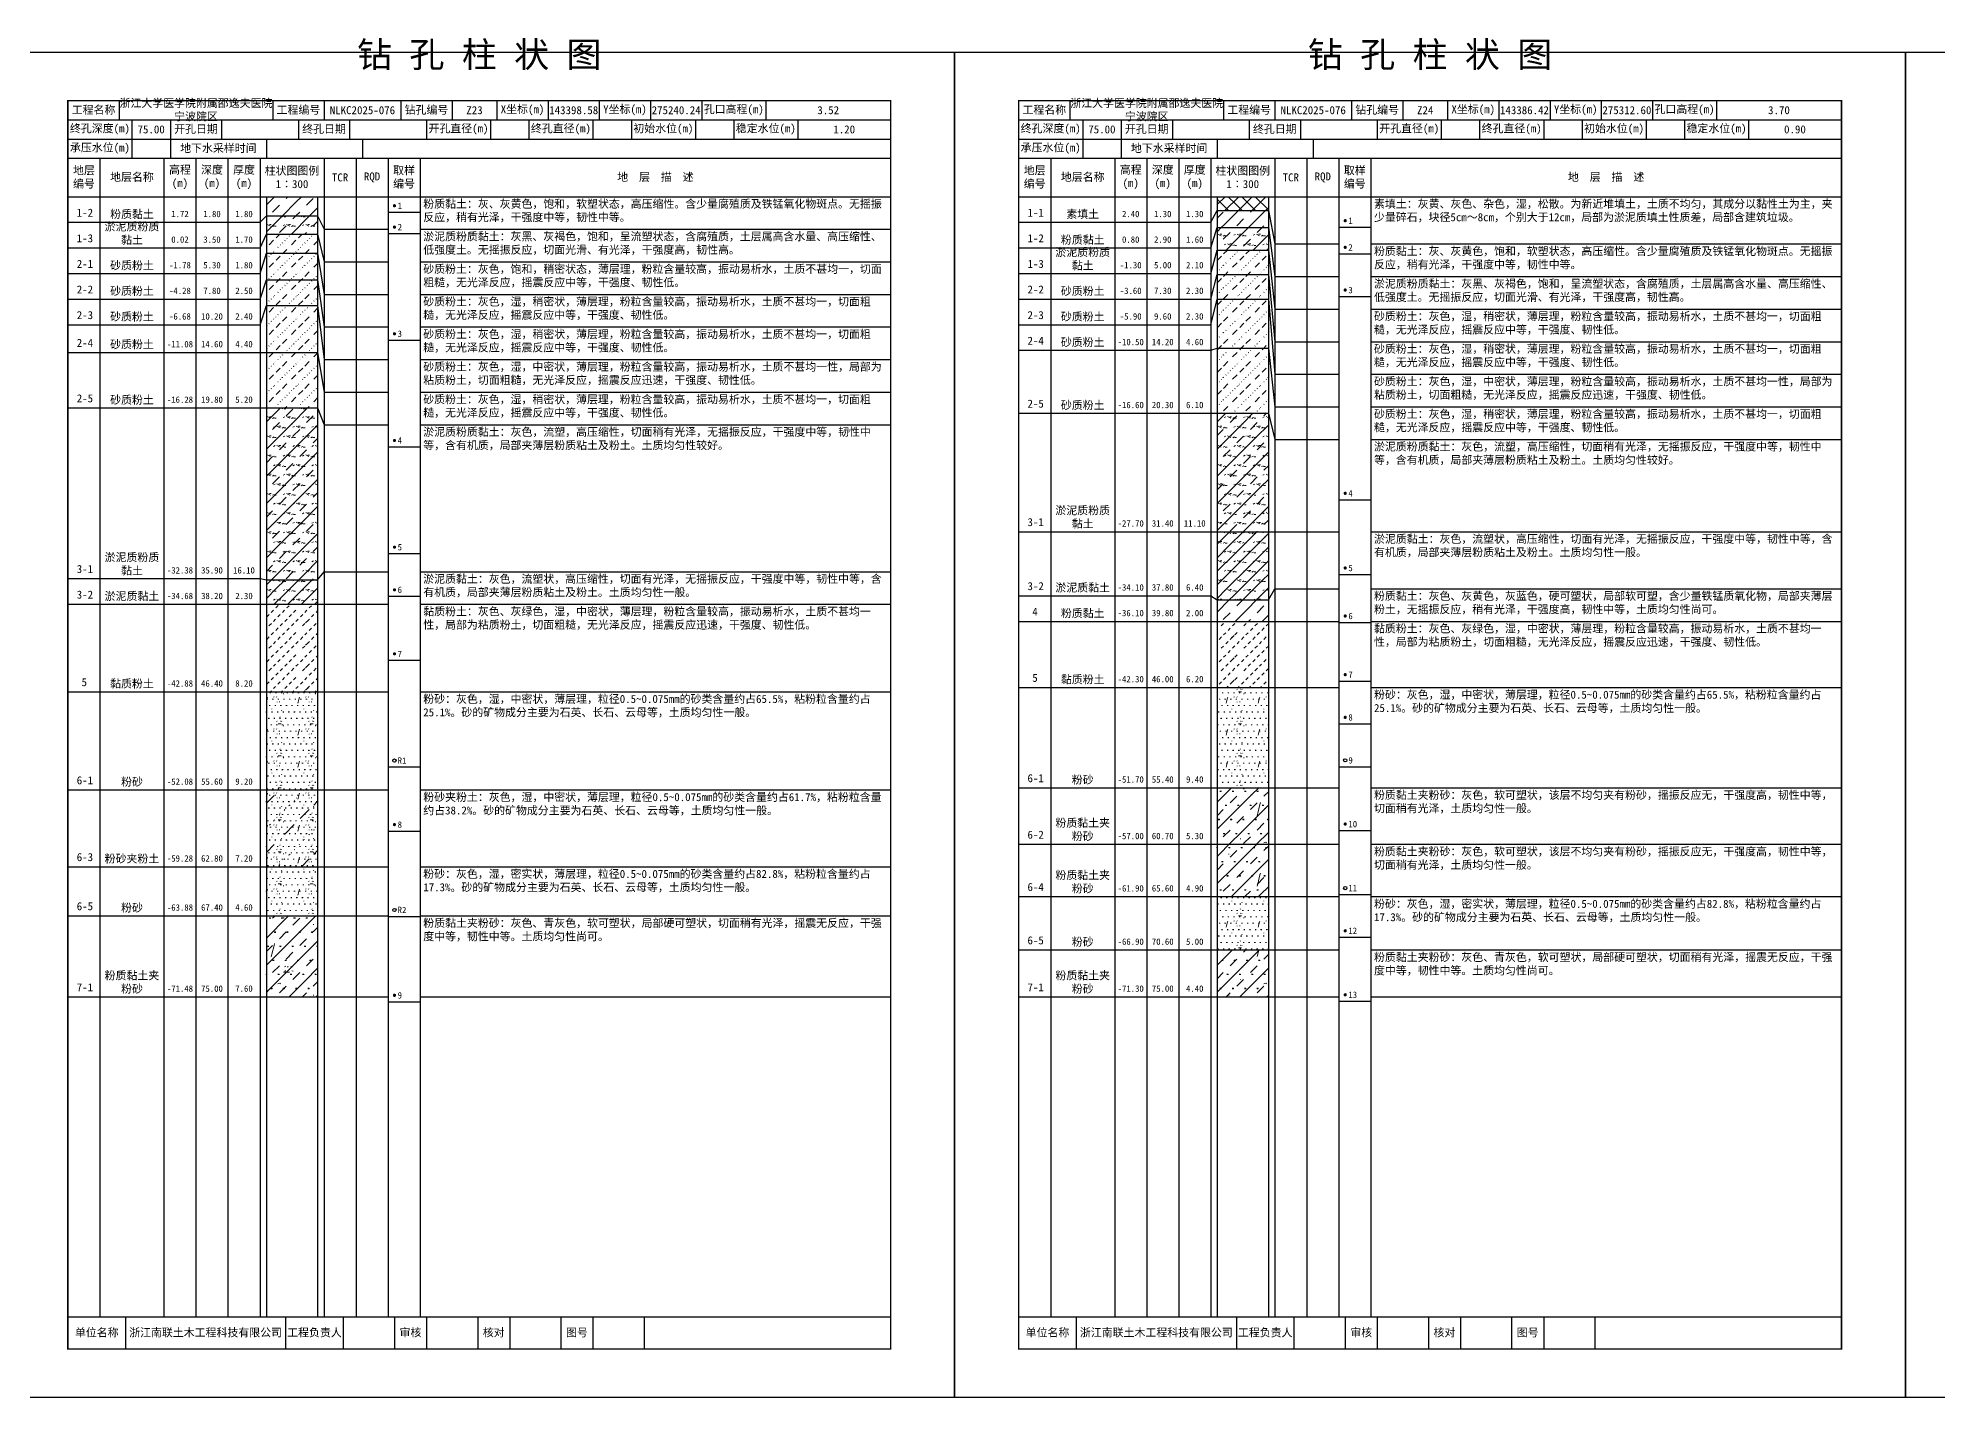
# Model space of a CAD drawing. Extents: x 297 to 65340, y 0 to 425.
# Drawn here: x 39215 to 39808, y 0 to 425 of the extents above; entities that cross this region are included whole.
import ezdxf
from ezdxf.enums import TextEntityAlignment as Align

# ---------------------------------------------------------------- set-up
doc = ezdxf.new("R2010")
doc.units = 0
doc.layers.get('0').update_dxf_attribs({"linetype": 'CONTINUOUS'})
doc.layers.add('FRAME', color=7, linetype='CONTINUOUS')
doc.layers.add('STRATUM', color=7, linetype='CONTINUOUS')
doc.layers.add('HATCH', color=7, linetype='CONTINUOUS', lineweight=13)
doc.styles.add('ST', font='')
doc.styles.get('ST').set_extended_font_data('SimSun')
pattern_1 = [(45, (0, 0), (-4.2426407, 4.2426407), [10, 0]), (45, (1.061, -3.182), (-2.1213203, 6.363961), [3, -3])]
pattern_2 = [(45, (0, 0), (-4.2426407, 4.2426407), [10, 0]), (45, (1.061, -3.182), (-2.1213203, 6.363961), [3, -3]), (26.565, (1.0741, -0.2536), (5.99982296, 5.99981224), [0.567, -12.849]), (0, (0.507, -0.2536), (0, 6), [0.567, -5.433]), (26.565, (-1.5813, 0), (5.99982296, 5.99981224), [0.567, -12.849]), (0, (-1.074, 0.2536), (0, 6), [0.567, -5.433]), (153.435, (0.5071, -0.2536), (-5.9998176, -5.36e-06), [1.134, -12.2826]), (26.565, (4.0741, 2.7464), (5.99982296, 5.99981224), [0.567, -12.849]), (0, (3.507, 2.7464), (0, 6), [0.567, -5.433]), (26.565, (1.4187, 3), (5.99982296, 5.99981224), [0.567, -12.849]), (0, (1.926, 3.2536), (0, 6), [0.567, -5.433]), (153.435, (3.5071, 2.7464), (-5.9998176, -5.36e-06), [1.134, -12.2826])]
pattern_3 = [(45.000006, (0, 0), (-7.3e-07, 6.99998237), [1.971956, -7.927535]), (45.000006, (2.813, 2.829), (-7.3e-07, 6.99998237), [1.99367, -7.905828]), (45.000006, (5.0675, 5.082), (-7.3e-07, 6.99998237), [1.813609, -8.085882]), (26.565052, (0, 3.5), (7.00000042, 7.00000017), [0.0965, -15.555976]), (36.869899, (0.7, 4.2), (6.999999835, 7.000000165), [0.197747, -34.802253]), (315.00001, (3.5, 6.976), (6.99998237, 1.2e-06), [0.033054, -9.866441]), (26.565052, (3.5, 0), (7.00000042, 7.00000017), [0.144749, -15.507727]), (26.565052, (4.2, 0.7), (7.00000042, 7.00000017), [0.10528, -15.547196]), (90.000004, (4.55, 1.05), (-7, -5e-07), [0.028767, -6.971233]), (26.565052, (4.9, 1.4), (7.00000042, 7.00000017), [0.091014, -31.213938]), (36.869899, (5.6, 2.1), (6.999999835, 7.000000165), [0.110692, -34.889308]), (45.000002, (6.3, 2.8), (-2.4e-07, 6.99998237), [0.109112, -9.790383]), (315.00001, (6.914, 3.548), (6.99998237, 1.2e-06), [0.033054, -9.866441]), (36.869898, (1.4, 4.9), (6.999999957, 7.000000043), [0.10224, -34.89776]), (53.130103, (2.1, 5.6), (13.999999763, 21.00000016), [0.134384, -34.865616]), (53.130103, (2.8, 6.3), (13.999999763, 21.00000016), [0.126246, -34.873754])]
pattern_4 = [(45, (0, 0), (-2.12132034, 2.12132034), [10, 0]), (26.565, (1.0741, -0.2536), (5.99982296, 5.99981224), [0.567, -12.849]), (0, (0.507, -0.2536), (0, 6), [0.567, -5.433]), (26.565, (-1.5813, 0), (5.99982296, 5.99981224), [0.567, -12.849]), (0, (-1.074, 0.2536), (0, 6), [0.567, -5.433]), (153.435, (0.5071, -0.2536), (-5.9998176, -5.36e-06), [1.134, -12.2826]), (26.565, (4.0741, 2.7464), (5.99982296, 5.99981224), [0.567, -12.849]), (0, (3.507, 2.7464), (0, 6), [0.567, -5.433]), (26.565, (1.4187, 3), (5.99982296, 5.99981224), [0.567, -12.849]), (0, (1.926, 3.2536), (0, 6), [0.567, -5.433]), (153.435, (3.5071, 2.7464), (-5.9998176, -5.36e-06), [1.134, -12.2826])]
pattern_5 = [(45.000005, (0, 0), (-6e-07, 6.99998237), [0.947297, -8.952198]), (45.000005, (1.4, 1.4), (-6e-07, 6.99998237), [0.986898, -8.912597]), (45.000005, (2.8, 2.8), (-6e-07, 6.99998237), [1.060182, -8.839313]), (45.000005, (4.2, 4.2), (-6e-07, 6.99998237), [0.949178, -8.950318]), (45.000005, (5.6, 5.6), (-6e-07, 6.99998237), [1.036501, -8.862994]), (45.000005, (3.5, 0), (-6e-07, 6.99998237), [1.013348, -8.886147]), (45.000005, (4.9, 1.4), (-6e-07, 6.99998237), [1.078956, -12.120371]), (45.000005, (6.3, 2.8), (-6e-07, 6.99998237), [0.998824, -8.900671]), (45.000003, (0.7, 4.2), (-3.7e-07, 6.99998237), [1.05533, -8.844165]), (45.000003, (2.1, 5.6), (-3.7e-07, 6.99998237), [1.036501, -8.862994])]
pattern_6 = [(82.875, (-0.8346, -1.206), (0.00036925, 10.00017644), [0.08929, -80.53371]), (143.13, (-0.7336, -1.2818), (-29.99996427, 20.00005359), [0.12627, -49.87373]), (172.875, (-0.5564, -1.304), (-70.000245666, 9.99966033), [0.17857, -80.44443]), (206.565, (-0.378, -1.2147), (-9.99970493, -9.99968706), [0.19954, -22.16046]), (243.435, (-0.2887, -1.0363), (8.93e-06, -9.999696), [0.19954, -22.16146]), (255.964, (-0.1994, -0.679), (-0.00020004, -9.99950129), [0.36813, -40.86287]), (255.964, (0.1106, 0.561), (-0.00020004, -9.99950129), [1.27838, -39.95262]), (255.964, (0.179, 0.835), (-0.00020004, -9.99950129), [0.28235, -40.94865]), (216.87, (0.3694, 1.0892), (-9.99998214, -10.00001786), [0.12627, -49.87373]), (243.435, (0.2683, 1.0135), (8.93e-06, -9.999696), [0.19954, -22.16146]), (206.565, (0.548, 1.1785), (-9.99970493, -9.99968706), [0.19954, -22.16046]), (172.875, (0.725, 1.1563), (-70.000245666, 9.99966033), [0.17857, -80.44443]), (143.13, (0.826, 1.0806), (-29.99996427, 20.00005359), [0.12627, -49.87373]), (82.875, (0.815, 0.992), (0.00036925, 10.00017644), [0.08929, -80.53371]), (0, (-0.33, 0.34), (0, 10), [0.89286, -9.10714]), (0, (0.025, 0), (1, 2), [0, -1.75]), (0, (0, 0.025), (1, 2), [0, -1.75]), (0, (0, 0), (1, 2), [0, -1.75]), (0, (-0.025, 0), (1, 2), [0, -1.75]), (0, (0, -0.025), (1, 2), [0, -1.75])]
pattern_7 = [(82.875, (-1.8361, -2.6533), (0.00081235, 22.00038817), [0.196438, -177.174162]), (143.13, (-1.614, -2.82), (-65.9999214, 44.0001179), [0.277794, -109.722206]), (172.875, (-1.224, -2.8687), (-154.00054047, 21.99925272), [0.392854, -176.977746]), (206.565, (-0.831, -2.672), (-21.9993508, -21.9993115), [0.438988, -48.753012]), (243.435, (-0.635, -2.28), (1.96e-05, -21.9993312), [0.438988, -48.755212]), (255.964, (-0.4387, -1.494), (-0.0004401, -21.9989028), [0.809886, -89.898314]), (255.964, (0.2434, 1.2344), (-0.0004401, -21.9989028), [2.812436, -87.895764]), (255.964, (0.394, 1.837), (-0.0004401, -21.9989028), [0.62117, -90.08703]), (216.87, (0.8126, 2.3963), (-21.9999607, -22.0000393), [0.277794, -109.722206]), (243.435, (0.59, 2.23), (1.96e-05, -21.9993312), [0.438988, -48.755212]), (206.565, (1.205, 2.593), (-21.9993508, -21.9993115), [0.438988, -48.753012]), (172.875, (1.595, 2.544), (-154.00054047, 21.99925272), [0.392854, -176.977746]), (143.13, (1.8173, 2.3772), (-65.9999214, 44.0001179), [0.277794, -109.722206]), (82.875, (1.793, 2.1823), (0.00081235, 22.00038817), [0.196438, -177.174162]), (0, (-0.725, 0.748), (0, 22), [1.964292, -20.035708]), (0, (0.055, 0), (2.2, 4.4), [0, -3.85]), (0, (0, 0.055), (2.2, 4.4), [0, -3.85]), (0, (0, 0), (2.2, 4.4), [0, -3.85]), (0, (-0.055, 0), (2.2, 4.4), [0, -3.85]), (0, (0, -0.055), (2.2, 4.4), [0, -3.85])]

# ---------------------------------------------------------------- blocks, each defined once
blk = doc.blocks.new('SolidCircle')
at = {"const_width": 0.5}
blk.add_lwpolyline([(-0.25, 0, 1), (0.25, 0, 1)], format="xyb", close=True, dxfattribs=at)

msp = doc.modelspace()

# ---------------------------------------------------------------- hatches: boundary and pattern name
at = {"layer": 'HATCH'}
h = msp.add_hatch(dxfattribs=at)
h.set_pattern_fill('FZNT', color=256, style=0)
h.set_pattern_definition(pattern_1)
h.paths.add_polyline_path([(39302, 375), (39286, 375), (39286, 369), (39302, 369)])
h = msp.add_hatch(dxfattribs=at)
h.set_pattern_fill('STT', color=256, style=0)
h.set_pattern_definition([(45, (0, 0), (-2.12132034, 2.12132034), [10, 0]), (135, (0, 0), (-2.12132034, -2.12132034), [10, 0])])
h.paths.add_polyline_path([(39599, 375), (39583, 375), (39583, 370.67), (39599, 370.67)])
h = msp.add_hatch(dxfattribs=at)
h.set_pattern_fill('YNFNT', color=256, style=0)
h.set_pattern_definition(pattern_2)
h.paths.add_polyline_path([(39302, 369), (39286, 369), (39286, 363.33), (39302, 363.33)])
h = msp.add_hatch(dxfattribs=at)
h.set_pattern_fill('FZNT', color=256, style=0)
h.set_pattern_definition(pattern_1)
h.paths.add_polyline_path([(39599, 370.67), (39583, 370.67), (39583, 365.33), (39599, 365.33)])
h = msp.add_hatch(dxfattribs=at)
h.set_pattern_fill('SZFT', color=256, style=0)
h.set_pattern_definition(pattern_3)
h.paths.add_polyline_path([(39302, 363.33), (39286, 363.33), (39286, 357.33), (39302, 357.33)])
h = msp.add_hatch(dxfattribs=at)
h.set_pattern_fill('YNFNT', color=256, style=0)
h.set_pattern_definition(pattern_2)
h.paths.add_polyline_path([(39599, 365.33), (39583, 365.33), (39583, 358.33), (39599, 358.33)])
h = msp.add_hatch(dxfattribs=at)
h.set_pattern_fill('SZFT', color=256, style=0)
h.set_pattern_definition(pattern_3)
h.paths.add_polyline_path([(39302, 357.33), (39286, 357.33), (39286, 349), (39302, 349)])
h = msp.add_hatch(dxfattribs=at)
h.set_pattern_fill('SZFT', color=256, style=0)
h.set_pattern_definition(pattern_3)
h.paths.add_polyline_path([(39599, 358.33), (39583, 358.33), (39583, 350.67), (39599, 350.67)])
h = msp.add_hatch(dxfattribs=at)
h.set_pattern_fill('SZFT', color=256, style=0)
h.set_pattern_definition(pattern_3)
h.paths.add_polyline_path([(39599, 350.67), (39583, 350.67), (39583, 343), (39599, 343)])
h = msp.add_hatch(dxfattribs=at)
h.set_pattern_fill('SZFT', color=256, style=0)
h.set_pattern_definition(pattern_3)
h.paths.add_polyline_path([(39302, 349), (39286, 349), (39286, 341), (39302, 341)])
h = msp.add_hatch(dxfattribs=at)
h.set_pattern_fill('SZFT', color=256, style=0)
h.set_pattern_definition(pattern_3)
h.paths.add_polyline_path([(39302, 341), (39286, 341), (39286, 326.33), (39302, 326.33)])
h = msp.add_hatch(dxfattribs=at)
h.set_pattern_fill('SZFT', color=256, style=0)
h.set_pattern_definition(pattern_3)
h.paths.add_polyline_path([(39599, 343), (39583, 343), (39583, 327.67), (39599, 327.67)])
h = msp.add_hatch(dxfattribs=at)
h.set_pattern_fill('SZFT', color=256, style=0)
h.set_pattern_definition(pattern_3)
h.paths.add_polyline_path([(39302, 326.33), (39286, 326.33), (39286, 309), (39302, 309)])
h = msp.add_hatch(dxfattribs=at)
h.set_pattern_fill('SZFT', color=256, style=0)
h.set_pattern_definition(pattern_3)
h.paths.add_polyline_path([(39599, 327.67), (39583, 327.67), (39583, 307.33), (39599, 307.33)])
h = msp.add_hatch(dxfattribs=at)
h.set_pattern_fill('YNFNT', color=256, style=0)
h.set_pattern_definition(pattern_2)
h.paths.add_polyline_path([(39302, 309), (39286, 309), (39286, 255.33), (39302, 255.33)])
h = msp.add_hatch(dxfattribs=at)
h.set_pattern_fill('YNFNT', color=256, style=0)
h.set_pattern_definition(pattern_2)
h.paths.add_polyline_path([(39599, 307.33), (39583, 307.33), (39583, 270.33), (39599, 270.33)])
h = msp.add_hatch(dxfattribs=at)
h.set_pattern_fill('YNNT', color=256, style=0)
h.set_pattern_definition(pattern_4)
h.paths.add_polyline_path([(39599, 270.33), (39583, 270.33), (39583, 249), (39599, 249)])
h = msp.add_hatch(dxfattribs=at)
h.set_pattern_fill('YNNT', color=256, style=0)
h.set_pattern_definition(pattern_4)
h.paths.add_polyline_path([(39302, 255.33), (39286, 255.33), (39286, 247.67), (39302, 247.67)])
h = msp.add_hatch(dxfattribs=at)
h.set_pattern_fill('NZFT', color=256, style=0)
h.set_pattern_definition(pattern_5)
h.paths.add_polyline_path([(39302, 247.67), (39286, 247.67), (39286, 220.33), (39302, 220.33)])
h = msp.add_hatch(dxfattribs=at)
h.set_pattern_fill('FZNT', color=256, style=0)
h.set_pattern_definition(pattern_1)
h.paths.add_polyline_path([(39599, 249), (39583, 249), (39583, 242.33), (39599, 242.33)])
h = msp.add_hatch(dxfattribs=at)
h.set_pattern_fill('NZFT', color=256, style=0)
h.set_pattern_definition(pattern_5)
h.paths.add_polyline_path([(39599, 242.33), (39583, 242.33), (39583, 221.67), (39599, 221.67)])
h = msp.add_hatch(dxfattribs=at)
h.set_pattern_fill('FS', color=256, style=0)
h.set_pattern_definition(pattern_6)
h.paths.add_polyline_path([(39302, 220.33), (39286, 220.33), (39286, 189.67), (39302, 189.67)])
h = msp.add_hatch(dxfattribs=at)
h.set_pattern_fill('FS', color=256, style=0)
h.set_pattern_definition(pattern_6)
h.paths.add_polyline_path([(39599, 221.67), (39583, 221.67), (39583, 190.33), (39599, 190.33)])
h = msp.add_hatch(dxfattribs=at)
h.set_pattern_fill('FZNT', color=256, style=0)
h.set_pattern_definition(pattern_1)
h.paths.add_polyline_path([(39599, 190.33), (39583, 190.33), (39583, 172.67), (39599, 172.67)])
h = msp.add_hatch(dxfattribs=at)
h.set_pattern_fill('FS', color=256, scale=2.2, style=0)
h.set_pattern_definition(pattern_7)
h.paths.add_polyline_path([(39599, 190.33), (39583, 190.33), (39583, 172.67), (39599, 172.67)])
h = msp.add_hatch(dxfattribs=at)
h.set_pattern_fill('FS', color=256, style=0)
h.set_pattern_definition(pattern_6)
h.paths.add_polyline_path([(39302, 189.67), (39286, 189.67), (39286, 165.67), (39302, 165.67)])
h = msp.add_hatch(dxfattribs=at)
h.set_pattern_fill('SZFT', color=256, scale=2.2, style=0)
h.set_pattern_definition([(45.000006, (0, 0), (-1.6e-06, 15.3999612), [4.338303, -17.440577]), (45.000006, (6.188, 6.223), (-1.6e-06, 15.3999612), [4.386074, -17.3928216]), (45.000006, (11.148, 11.181), (-1.6e-06, 15.3999612), [3.98994, -17.7889404]), (26.565052, (0, 7.7), (15.4000009, 15.4000004), [0.2123, -34.223147]), (36.869899, (1.54, 9.24), (15.39999964, 15.40000036), [0.4350434, -76.5649566]), (315.00001, (7.7, 15.347), (15.3999612, 2.7e-06), [0.072719, -21.70617]), (26.565052, (7.7, 0), (15.4000009, 15.4000004), [0.318448, -34.1169994]), (26.565052, (9.24, 1.54), (15.4000009, 15.4000004), [0.231616, -34.203831]), (90.000004, (10.01, 2.31), (-15.4, -1e-06), [0.0632874, -15.3367126]), (26.565052, (10.78, 3.08), (15.4000009, 15.4000004), [0.200231, -68.670664]), (36.869899, (12.32, 4.62), (15.39999964, 15.40000036), [0.2435224, -76.7564776]), (45.000002, (13.86, 6.16), (-5e-07, 15.3999612), [0.2400464, -21.5388426]), (315.00001, (15.211, 7.805), (15.3999612, 2.7e-06), [0.072719, -21.70617]), (36.869898, (3.08, 10.78), (15.3999999, 15.4000001), [0.224928, -76.775072]), (53.130103, (4.62, 12.32), (30.79999948, 46.20000035), [0.295645, -76.704355]), (53.130103, (6.16, 13.86), (30.79999948, 46.20000035), [0.277741, -76.722259])])
h.paths.add_polyline_path([(39302, 189.67), (39286, 189.67), (39286, 165.67), (39302, 165.67)])
h = msp.add_hatch(dxfattribs=at)
h.set_pattern_fill('FZNT', color=256, style=0)
h.set_pattern_definition(pattern_1)
h.paths.add_polyline_path([(39599, 172.67), (39583, 172.67), (39583, 156.33), (39599, 156.33)])
h = msp.add_hatch(dxfattribs=at)
h.set_pattern_fill('FS', color=256, scale=2.2, style=0)
h.set_pattern_definition(pattern_7)
h.paths.add_polyline_path([(39599, 172.67), (39583, 172.67), (39583, 156.33), (39599, 156.33)])
h = msp.add_hatch(dxfattribs=at)
h.set_pattern_fill('FS', color=256, style=0)
h.set_pattern_definition(pattern_6)
h.paths.add_polyline_path([(39302, 165.67), (39286, 165.67), (39286, 150.33), (39302, 150.33)])
h = msp.add_hatch(dxfattribs=at)
h.set_pattern_fill('FS', color=256, style=0)
h.set_pattern_definition(pattern_6)
h.paths.add_polyline_path([(39599, 156.33), (39583, 156.33), (39583, 139.67), (39599, 139.67)])
h = msp.add_hatch(dxfattribs=at)
h.set_pattern_fill('FZNT', color=256, style=0)
h.set_pattern_definition(pattern_1)
h.paths.add_polyline_path([(39302, 150.33), (39286, 150.33), (39286, 125), (39302, 125)])
h = msp.add_hatch(dxfattribs=at)
h.set_pattern_fill('FS', color=256, scale=2.2, style=0)
h.set_pattern_definition(pattern_7)
h.paths.add_polyline_path([(39302, 150.33), (39286, 150.33), (39286, 125), (39302, 125)])
h = msp.add_hatch(dxfattribs=at)
h.set_pattern_fill('FZNT', color=256, style=0)
h.set_pattern_definition(pattern_1)
h.paths.add_polyline_path([(39599, 139.67), (39583, 139.67), (39583, 125), (39599, 125)])
h = msp.add_hatch(dxfattribs=at)
h.set_pattern_fill('FS', color=256, scale=2.2, style=0)
h.set_pattern_definition(pattern_7)
h.paths.add_polyline_path([(39599, 139.67), (39583, 139.67), (39583, 125), (39599, 125)])

# ---------------------------------------------------------------- linework, layer by layer
at = {"layer": 'FRAME', "color": 245, "linetype": 'Continuous'}
for points in [[(39204, 0), (39501, 0), (39501, 420), (39204, 420)], [(39501, 0), (39798, 0), (39798, 420), (39501, 420)], [(39798, 0), (40095, 0), (40095, 420), (39798, 420)]]:
    msp.add_lwpolyline(points, close=True, dxfattribs=at)
at = {"layer": 'FRAME', "linetype": 'Continuous', "const_width": 0.5}
for points in [[(39224, 15), (39481, 15), (39481, 405), (39224, 405)], [(39521, 15), (39778, 15), (39778, 405), (39521, 405)]]:
    msp.add_lwpolyline(points, close=True, dxfattribs=at)
at = {"layer": 'FRAME', "color": 0, "linetype": 'Continuous'}
for points in [[(39240, 405), (39240, 399)], [(39288, 405), (39288, 399)], [(39304, 405), (39304, 399)], [(39328, 405), (39328, 399)], [(39344, 405), (39344, 399)], [(39358, 405), (39358, 399)], [(39374, 405), (39374, 399)], [(39390, 405), (39390, 399)], [(39406, 405), (39406, 399)], [(39422, 405), (39422, 399)], [(39442, 405), (39442, 399)], [(39481, 405), (39481, 399)], [(39537, 405), (39537, 399)], [(39585, 405), (39585, 399)], [(39601, 405), (39601, 399)], [(39625, 405), (39625, 399)], [(39641, 405), (39641, 399)], [(39655, 405), (39655, 399)], [(39671, 405), (39671, 399)], [(39687, 405), (39687, 399)], [(39703, 405), (39703, 399)], [(39719, 405), (39719, 399)], [(39739, 405), (39739, 399)], [(39778, 405), (39778, 399)], [(39224, 399), (39481, 399)], [(39244, 399), (39244, 393)], [(39256, 399), (39256, 393)], [(39272, 399), (39272, 393)], [(39296, 399), (39296, 393)], [(39312, 399), (39312, 393)], [(39336, 399), (39336, 393)], [(39356, 399), (39356, 393)], [(39368, 399), (39368, 393)], [(39388, 399), (39388, 393)], [(39400, 399), (39400, 393)], [(39420, 399), (39420, 393)], [(39432, 399), (39432, 393)], [(39452, 399), (39452, 393)], [(39481, 399), (39481, 393)], [(39521, 399), (39778, 399)], [(39541, 399), (39541, 393)], [(39553, 399), (39553, 393)], [(39569, 399), (39569, 393)], [(39593, 399), (39593, 393)], [(39609, 399), (39609, 393)], [(39633, 399), (39633, 393)], [(39653, 399), (39653, 393)], [(39665, 399), (39665, 393)], [(39685, 399), (39685, 393)], [(39697, 399), (39697, 393)], [(39717, 399), (39717, 393)], [(39729, 399), (39729, 393)], [(39749, 399), (39749, 393)], [(39778, 399), (39778, 393)], [(39224, 393), (39481, 393)], [(39244, 393), (39244, 387)], [(39256, 393), (39256, 387)], [(39286, 393), (39286, 387)], [(39316, 393), (39316, 387)], [(39521, 393), (39778, 393)], [(39541, 393), (39541, 387)], [(39553, 393), (39553, 387)], [(39583, 393), (39583, 387)], [(39613, 393), (39613, 387)], [(39224, 387), (39481, 387)], [(39234, 387), (39234, 25)], [(39254, 387), (39254, 25)], [(39264, 387), (39264, 25)], [(39274, 387), (39274, 25)], [(39284, 387), (39284, 25)], [(39304, 387), (39304, 25)], [(39314, 387), (39314, 25)], [(39324, 387), (39324, 25)], [(39334, 387), (39334, 25)], [(39481, 387), (39481, 25)], [(39521, 387), (39778, 387)], [(39531, 387), (39531, 25)], [(39551, 387), (39551, 25)], [(39561, 387), (39561, 25)], [(39571, 387), (39571, 25)], [(39581, 387), (39581, 25)], [(39601, 387), (39601, 25)], [(39611, 387), (39611, 25)], [(39621, 387), (39621, 25)], [(39631, 387), (39631, 25)], [(39778, 387), (39778, 25)], [(39224, 375), (39481, 375)], [(39286, 375), (39286, 25)], [(39302, 375), (39302, 25)], [(39521, 375), (39778, 375)], [(39583, 375), (39583, 25)], [(39599, 375), (39599, 25)], [(39224, 25), (39481, 25)], [(39242, 25), (39242, 15)], [(39292, 25), (39292, 15)], [(39310, 25), (39310, 15)], [(39326, 25), (39326, 15)], [(39336, 25), (39336, 15)], [(39352, 25), (39352, 15)], [(39362, 25), (39362, 15)], [(39378, 25), (39378, 15)], [(39388, 25), (39388, 15)], [(39404, 25), (39404, 15)], [(39521, 25), (39778, 25)], [(39539, 25), (39539, 15)], [(39589, 25), (39589, 15)], [(39607, 25), (39607, 15)], [(39623, 25), (39623, 15)], [(39633, 25), (39633, 15)], [(39649, 25), (39649, 15)], [(39659, 25), (39659, 15)], [(39675, 25), (39675, 15)], [(39685, 25), (39685, 15)], [(39701, 25), (39701, 15)]]:
    msp.add_lwpolyline(points, dxfattribs=at)
at = {"layer": 'STRATUM', "linetype": 'Continuous'}
for points in [[(39284, 367), (39286, 369), (39302, 369), (39304, 364.82)], [(39324, 370.17), (39334, 370.17)], [(39581, 367), (39583, 370.67), (39599, 370.67), (39601, 360.23)], [(39224, 367), (39234, 367)], [(39234, 367), (39254, 367)], [(39254, 367), (39264, 367)], [(39264, 367), (39274, 367)], [(39274, 367), (39284, 367)], [(39284, 359), (39286, 363.33), (39302, 363.33), (39304, 354.65)], [(39304, 364.82), (39314, 364.82)], [(39314, 364.82), (39324, 364.82)], [(39324, 363.5), (39334, 363.5)], [(39334, 364.82), (39481, 364.82)], [(39521, 367), (39531, 367)], [(39531, 367), (39551, 367)], [(39551, 367), (39561, 367)], [(39561, 367), (39571, 367)], [(39571, 367), (39581, 367)], [(39581, 359), (39583, 365.33), (39599, 365.33), (39601, 350.06)], [(39621, 365.5), (39631, 365.5)], [(39224, 359), (39234, 359)], [(39234, 359), (39254, 359)], [(39254, 359), (39264, 359)], [(39264, 359), (39274, 359)], [(39274, 359), (39284, 359)], [(39284, 351), (39286, 357.33), (39302, 357.33), (39304, 344.47)], [(39521, 359), (39531, 359)], [(39531, 359), (39551, 359)], [(39551, 359), (39561, 359)], [(39561, 359), (39571, 359)], [(39571, 359), (39581, 359)], [(39581, 351), (39583, 358.33), (39599, 358.33), (39601, 339.88)], [(39601, 360.23), (39611, 360.23)], [(39611, 360.23), (39621, 360.23)], [(39621, 357.17), (39631, 357.17)], [(39631, 360.23), (39778, 360.23)], [(39224, 351), (39234, 351)], [(39234, 351), (39254, 351)], [(39254, 351), (39264, 351)], [(39264, 351), (39274, 351)], [(39274, 351), (39284, 351)], [(39304, 354.65), (39314, 354.65)], [(39314, 354.65), (39324, 354.65)], [(39334, 354.65), (39481, 354.65)], [(39521, 351), (39531, 351)], [(39531, 351), (39551, 351)], [(39551, 351), (39561, 351)], [(39561, 351), (39571, 351)], [(39571, 351), (39581, 351)], [(39581, 343), (39583, 350.67), (39599, 350.67), (39601, 329.7)], [(39601, 350.06), (39611, 350.06)], [(39611, 350.06), (39621, 350.06)], [(39631, 350.06), (39778, 350.06)], [(39284, 343), (39286, 349), (39302, 349), (39304, 334.29)], [(39304, 344.47), (39314, 344.47)], [(39314, 344.47), (39324, 344.47)], [(39334, 344.47), (39481, 344.47)], [(39224, 343), (39234, 343)], [(39234, 343), (39254, 343)], [(39254, 343), (39264, 343)], [(39264, 343), (39274, 343)], [(39274, 343), (39284, 343)], [(39284, 335), (39286, 341), (39302, 341), (39304, 324.12)], [(39521, 343), (39531, 343)], [(39531, 343), (39551, 343)], [(39551, 343), (39561, 343)], [(39561, 343), (39571, 343)], [(39571, 343), (39581, 343)], [(39581, 335), (39583, 343), (39599, 343), (39601, 319.53)], [(39601, 339.88), (39611, 339.88)], [(39611, 339.88), (39621, 339.88)], [(39621, 343.83), (39631, 343.83)], [(39631, 339.88), (39778, 339.88)], [(39224, 335), (39234, 335)], [(39234, 335), (39254, 335)], [(39254, 335), (39264, 335)], [(39264, 335), (39274, 335)], [(39274, 335), (39284, 335)], [(39304, 334.29), (39314, 334.29)], [(39314, 334.29), (39324, 334.29)], [(39334, 334.29), (39481, 334.29)], [(39521, 335), (39531, 335)], [(39531, 335), (39551, 335)], [(39551, 335), (39561, 335)], [(39561, 335), (39571, 335)], [(39571, 335), (39581, 335)], [(39224, 326.33), (39234, 326.33)], [(39234, 326.33), (39254, 326.33)], [(39254, 326.33), (39264, 326.33)], [(39264, 326.33), (39274, 326.33)], [(39274, 326.33), (39284, 326.33)], [(39284, 326.33), (39286, 326.33), (39302, 326.33), (39304, 313.94)], [(39324, 330.17), (39334, 330.17)], [(39521, 327), (39531, 327)], [(39531, 327), (39551, 327)], [(39551, 327), (39561, 327)], [(39561, 327), (39571, 327)], [(39571, 327), (39581, 327)], [(39581, 327), (39583, 327.67), (39599, 327.67), (39601, 309.35)], [(39601, 329.7), (39611, 329.7)], [(39611, 329.7), (39621, 329.7)], [(39631, 329.7), (39778, 329.7)], [(39304, 324.12), (39314, 324.12)], [(39314, 324.12), (39324, 324.12)], [(39334, 324.12), (39481, 324.12)], [(39601, 319.53), (39611, 319.53)], [(39611, 319.53), (39621, 319.53)], [(39631, 319.53), (39778, 319.53)], [(39224, 309), (39234, 309)], [(39234, 309), (39254, 309)], [(39254, 309), (39264, 309)], [(39264, 309), (39274, 309)], [(39274, 309), (39284, 309)], [(39284, 309), (39286, 309), (39302, 309), (39304, 303.76)], [(39304, 313.94), (39314, 313.94)], [(39314, 313.94), (39324, 313.94)], [(39334, 313.94), (39481, 313.94)], [(39601, 309.35), (39611, 309.35)], [(39611, 309.35), (39621, 309.35)], [(39631, 309.35), (39778, 309.35)], [(39304, 303.76), (39314, 303.76)], [(39314, 303.76), (39324, 303.76)], [(39334, 303.76), (39481, 303.76)], [(39521, 307.33), (39531, 307.33)], [(39531, 307.33), (39551, 307.33)], [(39551, 307.33), (39561, 307.33)], [(39561, 307.33), (39571, 307.33)], [(39571, 307.33), (39581, 307.33)], [(39581, 307.33), (39583, 307.33), (39599, 307.33), (39601, 299.17)], [(39324, 296.83), (39334, 296.83)], [(39601, 299.17), (39611, 299.17)], [(39611, 299.17), (39621, 299.17)], [(39631, 299.17), (39778, 299.17)], [(39621, 280.33), (39631, 280.33)], [(39521, 270.33), (39531, 270.33)], [(39531, 270.33), (39551, 270.33)], [(39551, 270.33), (39561, 270.33)], [(39561, 270.33), (39571, 270.33)], [(39571, 270.33), (39581, 270.33)], [(39581, 270.33), (39583, 270.33), (39599, 270.33), (39601, 270.33)], [(39601, 270.33), (39611, 270.33)], [(39611, 270.33), (39621, 270.33)], [(39631, 270.33), (39778, 270.33)], [(39324, 263.5), (39334, 263.5)], [(39224, 255.67), (39234, 255.67)], [(39234, 255.67), (39254, 255.67)], [(39254, 255.67), (39264, 255.67)], [(39264, 255.67), (39274, 255.67)], [(39274, 255.67), (39284, 255.67)], [(39284, 255.67), (39286, 255.33), (39302, 255.33), (39304, 257.84)], [(39304, 257.84), (39314, 257.84)], [(39314, 257.84), (39324, 257.84)], [(39334, 257.84), (39481, 257.84)], [(39621, 257), (39631, 257)], [(39324, 250.17), (39334, 250.17)], [(39521, 250.33), (39531, 250.33)], [(39531, 250.33), (39551, 250.33)], [(39551, 250.33), (39561, 250.33)], [(39561, 250.33), (39571, 250.33)], [(39571, 250.33), (39581, 250.33)], [(39581, 250.33), (39583, 249), (39599, 249), (39601, 252.51)], [(39601, 252.51), (39611, 252.51)], [(39611, 252.51), (39621, 252.51)], [(39631, 252.51), (39778, 252.51)], [(39224, 247.67), (39234, 247.67)], [(39234, 247.67), (39254, 247.67)], [(39254, 247.67), (39264, 247.67)], [(39264, 247.67), (39274, 247.67)], [(39274, 247.67), (39284, 247.67)], [(39284, 247.67), (39286, 247.67), (39302, 247.67), (39304, 247.67)], [(39304, 247.67), (39314, 247.67)], [(39314, 247.67), (39324, 247.67)], [(39334, 247.67), (39481, 247.67)], [(39521, 242.33), (39531, 242.33)], [(39531, 242.33), (39551, 242.33)], [(39551, 242.33), (39561, 242.33)], [(39561, 242.33), (39571, 242.33)], [(39571, 242.33), (39581, 242.33)], [(39581, 242.33), (39583, 242.33), (39599, 242.33), (39601, 242.33)], [(39601, 242.33), (39611, 242.33)], [(39611, 242.33), (39621, 242.33)], [(39621, 242), (39631, 242)], [(39631, 242.33), (39778, 242.33)], [(39324, 230.17), (39334, 230.17)], [(39224, 220.33), (39234, 220.33)], [(39234, 220.33), (39254, 220.33)], [(39254, 220.33), (39264, 220.33)], [(39264, 220.33), (39274, 220.33)], [(39274, 220.33), (39284, 220.33)], [(39284, 220.33), (39286, 220.33), (39302, 220.33), (39304, 220.33)], [(39304, 220.33), (39314, 220.33)], [(39314, 220.33), (39324, 220.33)], [(39334, 220.33), (39481, 220.33)], [(39521, 221.67), (39531, 221.67)], [(39531, 221.67), (39551, 221.67)], [(39551, 221.67), (39561, 221.67)], [(39561, 221.67), (39571, 221.67)], [(39571, 221.67), (39581, 221.67)], [(39581, 221.67), (39583, 221.67), (39599, 221.67), (39601, 221.67)], [(39601, 221.67), (39611, 221.67)], [(39611, 221.67), (39621, 221.67)], [(39621, 223.67), (39631, 223.67)], [(39631, 221.67), (39778, 221.67)], [(39621, 210.33), (39631, 210.33)], [(39324, 196.83), (39334, 196.83)], [(39621, 196.92), (39631, 196.92)], [(39521, 190.33), (39531, 190.33)], [(39531, 190.33), (39551, 190.33)], [(39551, 190.33), (39561, 190.33)], [(39561, 190.33), (39571, 190.33)], [(39571, 190.33), (39581, 190.33)], [(39581, 190.33), (39583, 190.33), (39599, 190.33), (39601, 190.33)], [(39601, 190.33), (39611, 190.33)], [(39611, 190.33), (39621, 190.33)], [(39631, 190.33), (39778, 190.33)], [(39224, 189.67), (39234, 189.67)], [(39234, 189.67), (39254, 189.67)], [(39254, 189.67), (39264, 189.67)], [(39264, 189.67), (39274, 189.67)], [(39274, 189.67), (39284, 189.67)], [(39284, 189.67), (39286, 189.67), (39302, 189.67), (39304, 189.67)], [(39304, 189.67), (39314, 189.67)], [(39314, 189.67), (39324, 189.67)], [(39334, 189.67), (39481, 189.67)], [(39324, 176.83), (39334, 176.83)], [(39521, 172.67), (39531, 172.67)], [(39531, 172.67), (39551, 172.67)], [(39551, 172.67), (39561, 172.67)], [(39561, 172.67), (39571, 172.67)], [(39571, 172.67), (39581, 172.67)], [(39581, 172.67), (39583, 172.67), (39599, 172.67), (39601, 172.67)], [(39601, 172.67), (39611, 172.67)], [(39611, 172.67), (39621, 172.67)], [(39621, 177), (39631, 177)], [(39631, 172.67), (39778, 172.67)], [(39224, 165.67), (39234, 165.67)], [(39234, 165.67), (39254, 165.67)], [(39254, 165.67), (39264, 165.67)], [(39264, 165.67), (39274, 165.67)], [(39274, 165.67), (39284, 165.67)], [(39284, 165.67), (39286, 165.67), (39302, 165.67), (39304, 165.67)], [(39304, 165.67), (39314, 165.67)], [(39314, 165.67), (39324, 165.67)], [(39334, 165.67), (39481, 165.67)], [(39521, 156.33), (39531, 156.33)], [(39531, 156.33), (39551, 156.33)], [(39551, 156.33), (39561, 156.33)], [(39561, 156.33), (39571, 156.33)], [(39571, 156.33), (39581, 156.33)], [(39581, 156.33), (39583, 156.33), (39599, 156.33), (39601, 156.33)], [(39601, 156.33), (39611, 156.33)], [(39611, 156.33), (39621, 156.33)], [(39621, 157), (39631, 157)], [(39631, 156.33), (39778, 156.33)], [(39224, 150.33), (39234, 150.33)], [(39234, 150.33), (39254, 150.33)], [(39254, 150.33), (39264, 150.33)], [(39264, 150.33), (39274, 150.33)], [(39274, 150.33), (39284, 150.33)], [(39284, 150.33), (39286, 150.33), (39302, 150.33), (39304, 150.33)], [(39304, 150.33), (39314, 150.33)], [(39314, 150.33), (39324, 150.33)], [(39324, 150.17), (39334, 150.17)], [(39334, 150.33), (39481, 150.33)], [(39621, 143.67), (39631, 143.67)], [(39521, 139.67), (39531, 139.67)], [(39531, 139.67), (39551, 139.67)], [(39551, 139.67), (39561, 139.67)], [(39561, 139.67), (39571, 139.67)], [(39571, 139.67), (39581, 139.67)], [(39581, 139.67), (39583, 139.67), (39599, 139.67), (39601, 139.67)], [(39601, 139.67), (39611, 139.67)], [(39611, 139.67), (39621, 139.67)], [(39631, 139.67), (39778, 139.67)], [(39224, 125), (39234, 125)], [(39234, 125), (39254, 125)], [(39254, 125), (39264, 125)], [(39264, 125), (39274, 125)], [(39274, 125), (39284, 125)], [(39284, 125), (39286, 125), (39302, 125), (39304, 125)], [(39304, 125), (39314, 125)], [(39314, 125), (39324, 125)], [(39334, 125), (39481, 125)], [(39521, 125), (39531, 125)], [(39531, 125), (39551, 125)], [(39551, 125), (39561, 125)], [(39561, 125), (39571, 125)], [(39571, 125), (39581, 125)], [(39581, 125), (39583, 125), (39599, 125), (39601, 125)], [(39601, 125), (39611, 125)], [(39611, 125), (39621, 125)], [(39631, 125), (39778, 125)], [(39324, 123.5), (39334, 123.5)], [(39621, 123.67), (39631, 123.67)]]:
    msp.add_lwpolyline(points, dxfattribs=at)
at = {"layer": 'STRATUM'}
for centre in [(39326, 198.83), (39623, 198.92), (39623, 159), (39326, 152.17)]:
    msp.add_circle(centre, 0.5, dxfattribs=at)

# ---------------------------------------------------------------- block references
for p in [(39326, 372.17), (39623, 367.5), (39326, 365.5), (39623, 359.17), (39623, 345.83), (39326, 332.17), (39326, 298.83), (39623, 282.33), (39326, 265.5), (39623, 259), (39326, 252.17), (39623, 244), (39326, 232.17), (39623, 225.67), (39623, 212.33), (39326, 178.83), (39623, 179), (39623, 145.67), (39326, 125.5), (39623, 125.67)]:
    msp.add_blockref('SolidCircle', p, dxfattribs=at)

# ---------------------------------------------------------------- texts
at = {"layer": 'FRAME', "style": 'ST'}
for p in [(39352.5, 413), (39649.5, 413)]:
    msp.add_text('钻 孔 柱 状 图', height=8, dxfattribs=at).set_placement(p, align=Align.BOTTOM_CENTER)
at = {"layer": 'FRAME', "char_height": 2.5, "attachment_point": 5, "style": 'ST'}
for s, insert, width in [('工程名称', (39232, 402), 16), ('浙江大学医学院附属邵逸夫医院宁波院区', (39264, 402), 48), ('工程编号', (39296, 402), 16), ('钻孔编号', (39336, 402), 16), ('X坐标(m)', (39366, 402), 16), ('Y坐标(m)', (39398, 402), 16), ('孔口高程(m)', (39432, 402), 20), ('工程名称', (39529, 402), 16), ('浙江大学医学院附属邵逸夫医院宁波院区', (39561, 402), 48), ('工程编号', (39593, 402), 16), ('钻孔编号', (39633, 402), 16), ('X坐标(m)', (39663, 402), 16), ('Y坐标(m)', (39695, 402), 16), ('孔口高程(m)', (39729, 402), 20), ('终孔深度(m)', (39234, 396), 20), ('开孔日期', (39264, 396), 16), ('终孔日期', (39304, 396), 16), ('NLKC2025-076', (39316, 402), 24), ('开孔直径(m)', (39346, 396), 20), ('Z23', (39351, 402), 14), ('终孔直径(m)', (39378, 396), 20), ('143398.58', (39382, 402), 16), ('初始水位(m)', (39410, 396), 20), ('275240.24', (39414, 402), 16), ('稳定水位(m)', (39442, 396), 20), ('3.52', (39461.5, 402), 39), ('终孔深度(m)', (39531, 396), 20), ('开孔日期', (39561, 396), 16), ('终孔日期', (39601, 396), 16), ('NLKC2025-076', (39613, 402), 24), ('开孔直径(m)', (39643, 396), 20), ('Z24', (39648, 402), 14), ('终孔直径(m)', (39675, 396), 20), ('143386.42', (39679, 402), 16), ('初始水位(m)', (39707, 396), 20), ('275312.60', (39711, 402), 16), ('稳定水位(m)', (39739, 396), 20), ('3.70', (39758.5, 402), 39), ('承压水位(m)', (39234, 390), 20), ('75.00', (39250, 396), 12), ('地下水采样时间', (39271, 390), 30), ('1.20', (39466.5, 396), 29), ('承压水位(m)', (39531, 390), 20), ('75.00', (39547, 396), 12), ('地下水采样时间', (39568, 390), 30), ('0.90', (39763.5, 396), 29), ('地层编号', (39229, 381), 10), ('地层名称', (39244, 381), 20), ('高程\\P(m)', (39259, 381), 10), ('深度\\P(m)', (39269, 381), 10), ('厚度\\P(m)', (39279, 381), 10), ('柱状图图例\\P1∶300', (39294, 381), 20), ('TCR', (39309, 381), 10), ('RQD', (39319, 381), 10), ('取样编号', (39329, 381), 10), ('地  层  描  述', (39407.5, 381), 147), ('地层编号', (39526, 381), 10), ('地层名称', (39541, 381), 20), ('高程\\P(m)', (39556, 381), 10), ('深度\\P(m)', (39566, 381), 10), ('厚度\\P(m)', (39576, 381), 10), ('柱状图图例\\P1∶300', (39591, 381), 20), ('TCR', (39606, 381), 10), ('RQD', (39616, 381), 10), ('取样编号', (39626, 381), 10), ('地  层  描  述', (39704.5, 381), 147), ('单位名称', (39233, 20), 18), ('浙江南联土木工程科技有限公司', (39267, 20), 50), ('工程负责人', (39301, 20), 18), ('审核', (39331, 20), 10), ('核对', (39357, 20), 10), ('图号', (39383, 20), 10), ('单位名称', (39530, 20), 18), ('浙江南联土木工程科技有限公司', (39564, 20), 50), ('工程负责人', (39598, 20), 18), ('审核', (39628, 20), 10), ('核对', (39654, 20), 10), ('图号', (39680, 20), 10)]:
    msp.add_mtext(s, dxfattribs=dict(at, insert=insert, width=width))
at = {"layer": 'STRATUM', "style": 'ST'}
for s, height, p in [('1-2', 2.5, (39226.75, 370)), ('1', 2, (39327, 372.17)), ('1-1', 2.5, (39523.75, 370)), ('1', 2, (39624, 367.5)), ('1-3', 2.5, (39226.75, 362)), ('2', 2, (39327, 365.5)), ('1-2', 2.5, (39523.75, 362)), ('2', 2, (39624, 359.17)), ('2-1', 2.5, (39226.75, 354)), ('1-3', 2.5, (39523.75, 354)), ('2-2', 2.5, (39226.75, 346)), ('2-2', 2.5, (39523.75, 346)), ('3', 2, (39624, 345.83)), ('2-3', 2.5, (39226.75, 338)), ('2-3', 2.5, (39523.75, 338)), ('3', 2, (39327, 332.17)), ('2-4', 2.5, (39226.75, 329.33)), ('2-4', 2.5, (39523.75, 330)), ('2-5', 2.5, (39226.75, 312)), ('2-5', 2.5, (39523.75, 310.33)), ('4', 2, (39327, 298.83)), ('4', 2, (39624, 282.33)), ('3-1', 2.5, (39523.75, 273.33)), ('5', 2, (39327, 265.5)), ('3-1', 2.5, (39226.75, 258.67)), ('5', 2, (39624, 259)), ('3-2', 2.5, (39226.75, 250.67)), ('6', 2, (39327, 252.17)), ('3-2', 2.5, (39523.75, 253.33)), ('4', 2.5, (39525.25, 245.33)), ('6', 2, (39624, 244)), ('7', 2, (39327, 232.17)), ('5', 2.5, (39525.25, 224.67)), ('7', 2, (39624, 225.67)), ('5', 2.5, (39228.25, 223.33)), ('8', 2, (39624, 212.33)), ('R1', 2, (39327, 198.83)), ('9', 2, (39624, 198.92)), ('6-1', 2.5, (39226.75, 192.67)), ('6-1', 2.5, (39523.75, 193.33)), ('8', 2, (39327, 178.83)), ('10', 2, (39624, 179)), ('6-2', 2.5, (39523.75, 175.67)), ('6-3', 2.5, (39226.75, 168.67)), ('6-4', 2.5, (39523.75, 159.33)), ('6-5', 2.5, (39226.75, 153.33)), ('11', 2, (39624, 159)), ('R2', 2, (39327, 152.17)), ('6-5', 2.5, (39523.75, 142.67)), ('12', 2, (39624, 145.67)), ('7-1', 2.5, (39226.75, 128)), ('9', 2, (39327, 125.5)), ('7-1', 2.5, (39523.75, 128)), ('13', 2, (39624, 125.67))]:
    msp.add_text(s, height=height, dxfattribs=at).set_placement(p, align=Align.MIDDLE_LEFT)
for s, p in [('1.72', (39259, 368)), ('1.80', (39269, 368)), ('1.80', (39279, 368)), ('2.40', (39556, 368)), ('1.30', (39566, 368)), ('1.30', (39576, 368)), ('0.02', (39259, 360)), ('3.50', (39269, 360)), ('1.70', (39279, 360)), ('0.80', (39556, 360)), ('2.90', (39566, 360)), ('1.60', (39576, 360)), ('-1.78', (39259, 352)), ('5.30', (39269, 352)), ('1.80', (39279, 352)), ('-1.30', (39556, 352)), ('5.00', (39566, 352)), ('2.10', (39576, 352)), ('-4.28', (39259, 344)), ('7.80', (39269, 344)), ('2.50', (39279, 344)), ('-3.60', (39556, 344)), ('7.30', (39566, 344)), ('2.30', (39576, 344)), ('-6.68', (39259, 336)), ('10.20', (39269, 336)), ('2.40', (39279, 336)), ('-5.90', (39556, 336)), ('9.60', (39566, 336)), ('2.30', (39576, 336)), ('-11.08', (39259, 327.33)), ('14.60', (39269, 327.33)), ('4.40', (39279, 327.33)), ('-10.50', (39556, 328)), ('14.20', (39566, 328)), ('4.60', (39576, 328)), ('-16.28', (39259, 310)), ('19.80', (39269, 310)), ('5.20', (39279, 310)), ('-16.60', (39556, 308.33)), ('20.30', (39566, 308.33)), ('6.10', (39576, 308.33)), ('-27.70', (39556, 271.33)), ('31.40', (39566, 271.33)), ('11.10', (39576, 271.33)), ('-32.38', (39259, 256.67)), ('35.90', (39269, 256.67)), ('16.10', (39279, 256.67)), ('-34.68', (39259, 248.67)), ('38.20', (39269, 248.67)), ('2.30', (39279, 248.67)), ('-34.10', (39556, 251.33)), ('37.80', (39566, 251.33)), ('6.40', (39576, 251.33)), ('-36.10', (39556, 243.33)), ('39.80', (39566, 243.33)), ('2.00', (39576, 243.33)), ('-42.88', (39259, 221.33)), ('46.40', (39269, 221.33)), ('8.20', (39279, 221.33)), ('-42.30', (39556, 222.67)), ('46.00', (39566, 222.67)), ('6.20', (39576, 222.67)), ('-52.08', (39259, 190.67)), ('55.60', (39269, 190.67)), ('9.20', (39279, 190.67)), ('-51.70', (39556, 191.33)), ('55.40', (39566, 191.33)), ('9.40', (39576, 191.33)), ('-57.00', (39556, 173.67)), ('60.70', (39566, 173.67)), ('5.30', (39576, 173.67)), ('-59.28', (39259, 166.67)), ('62.80', (39269, 166.67)), ('7.20', (39279, 166.67)), ('-61.90', (39556, 157.33)), ('65.60', (39566, 157.33)), ('4.90', (39576, 157.33)), ('-63.88', (39259, 151.33)), ('67.40', (39269, 151.33)), ('4.60', (39279, 151.33)), ('-66.90', (39556, 140.67)), ('70.60', (39566, 140.67)), ('5.00', (39576, 140.67)), ('-71.48', (39259, 126)), ('75.00', (39269, 126)), ('7.60', (39279, 126)), ('-71.30', (39556, 126)), ('75.00', (39566, 126)), ('4.40', (39576, 126))]:
    msp.add_text(s, height=2, dxfattribs=at).set_placement(p, align=Align.BOTTOM_CENTER)
at = {"layer": 'STRATUM', "char_height": 2.5, "style": 'ST'}
for s, insert, width, attachment_point in [('粉质黏土：灰、灰黄色，饱和，软塑状态，高压缩性。含少量腐殖质及铁锰氧化物斑点。无摇振反应，稍有光泽，干强度中等，韧性中等。', (39335, 374), 146, 1), ('素填土：灰黄、灰色、杂色，湿，松散。为新近堆填土，土质不均匀，其成分以黏性土为主，夹少量碎石，块径5cm～8cm，个别大于12cm，局部为淤泥质填土性质差，局部含建筑垃圾。', (39632, 374), 146, 1), ('粉质黏土', (39244, 368), 20, 8), ('素填土', (39541, 368), 20, 8), ('淤泥质粉质黏土', (39244, 360), 20, 8), ('淤泥质粉质黏土：灰黑、灰褐色，饱和，呈流塑状态，含腐殖质，土层属高含水量、高压缩性、低强度土。无摇振反应，切面光滑、有光泽，干强度高，韧性高。', (39335, 363.82), 146, 1), ('粉质黏土', (39541, 360), 20, 8), ('淤泥质粉质黏土', (39541, 352), 20, 8), ('粉质黏土：灰、灰黄色，饱和，软塑状态，高压缩性。含少量腐殖质及铁锰氧化物斑点。无摇振反应，稍有光泽，干强度中等，韧性中等。', (39632, 359.23), 146, 1), ('砂质粉土', (39244, 352), 20, 8), ('砂质粉土：灰色，饱和，稍密状态，薄层理，粉粒含量较高，振动易析水，土质不甚均一，切面粗糙，无光泽反应，摇震反应中等，干强度、韧性低。', (39335, 353.65), 146, 1), ('砂质粉土', (39244, 344), 20, 8), ('砂质粉土', (39541, 344), 20, 8), ('淤泥质粉质黏土：灰黑、灰褐色，饱和，呈流塑状态，含腐殖质，土层属高含水量、高压缩性、低强度土。无摇振反应，切面光滑、有光泽，干强度高，韧性高。', (39632, 349.06), 146, 1), ('砂质粉土', (39244, 336), 20, 8), ('砂质粉土：灰色，湿，稍密状，薄层理，粉粒含量较高，振动易析水，土质不甚均一，切面粗糙，无光泽反应，摇震反应中等，干强度、韧性低。', (39335, 343.47), 146, 1), ('砂质粉土', (39541, 336), 20, 8), ('砂质粉土：灰色，湿，稍密状，薄层理，粉粒含量较高，振动易析水，土质不甚均一，切面粗糙，无光泽反应，摇震反应中等，干强度、韧性低。', (39632, 338.88), 146, 1), ('砂质粉土：灰色，湿，稍密状，薄层理，粉粒含量较高，振动易析水，土质不甚均一，切面粗糙，无光泽反应，摇震反应中等，干强度、韧性低。', (39335, 333.29), 146, 1), ('砂质粉土', (39244, 327.33), 20, 8), ('砂质粉土', (39541, 328), 20, 8), ('砂质粉土：灰色，湿，稍密状，薄层理，粉粒含量较高，振动易析水，土质不甚均一，切面粗糙，无光泽反应，摇震反应中等，干强度、韧性低。', (39632, 328.7), 146, 1), ('砂质粉土：灰色，湿，中密状，薄层理，粉粒含量较高，振动易析水，土质不甚均一性，局部为粘质粉土，切面粗糙，无光泽反应，摇震反应迅速，干强度、韧性低。', (39335, 323.12), 146, 1), ('砂质粉土：灰色，湿，中密状，薄层理，粉粒含量较高，振动易析水，土质不甚均一性，局部为粘质粉土，切面粗糙，无光泽反应，摇震反应迅速，干强度、韧性低。', (39632, 318.53), 146, 1), ('砂质粉土', (39244, 310), 20, 8), ('砂质粉土：灰色，湿，稍密状，薄层理，粉粒含量较高，振动易析水，土质不甚均一，切面粗糙，无光泽反应，摇震反应中等，干强度、韧性低。', (39335, 312.94), 146, 1), ('砂质粉土', (39541, 308.33), 20, 8), ('砂质粉土：灰色，湿，稍密状，薄层理，粉粒含量较高，振动易析水，土质不甚均一，切面粗糙，无光泽反应，摇震反应中等，干强度、韧性低。', (39632, 308.35), 146, 1), ('淤泥质粉质黏土：灰色，流塑，高压缩性，切面稍有光泽，无摇振反应，干强度中等，韧性中等，含有机质，局部夹薄层粉质粘土及粉土。土质均匀性较好。', (39335, 302.76), 146, 1), ('淤泥质粉质黏土：灰色，流塑，高压缩性，切面稍有光泽，无摇振反应，干强度中等，韧性中等，含有机质，局部夹薄层粉质粘土及粉土。土质均匀性较好。', (39632, 298.17), 146, 1), ('淤泥质粉质黏土', (39541, 271.33), 20, 8), ('淤泥质黏土：灰色，流塑状，高压缩性，切面有光泽，无摇振反应，干强度中等，韧性中等，含有机质，局部夹薄层粉质粘土及粉土。土质均匀性一般。', (39632, 269.33), 146, 1), ('淤泥质粉质黏土', (39244, 256.67), 20, 8), ('淤泥质黏土：灰色，流塑状，高压缩性，切面有光泽，无摇振反应，干强度中等，韧性中等，含有机质，局部夹薄层粉质粘土及粉土。土质均匀性一般。', (39335, 256.84), 146, 1), ('淤泥质黏土', (39244, 248.67), 20, 8), ('淤泥质黏土', (39541, 251.33), 20, 8), ('粉质黏土：灰色、灰黄色，灰蓝色，硬可塑状，局部软可塑，含少量铁锰质氧化物，局部夹薄层粉土，无摇振反应，稍有光泽，干强度高，韧性中等，土质均匀性尚可。', (39632, 251.51), 146, 1), ('黏质粉土：灰色、灰绿色，湿，中密状，薄层理，粉粒含量较高，振动易析水，土质不甚均一性，局部为粘质粉土，切面粗糙，无光泽反应，摇震反应迅速，干强度、韧性低。', (39335, 246.67), 146, 1), ('粉质黏土', (39541, 243.33), 20, 8), ('黏质粉土：灰色、灰绿色，湿，中密状，薄层理，粉粒含量较高，振动易析水，土质不甚均一性，局部为粘质粉土，切面粗糙，无光泽反应，摇震反应迅速，干强度、韧性低。', (39632, 241.33), 146, 1), ('黏质粉土', (39541, 222.67), 20, 8), ('黏质粉土', (39244, 221.33), 20, 8), ('粉砂：灰色，湿，中密状，薄层理，粒径0.5~0.075mm的砂类含量约占65.5%，粘粉粒含量约占25.1%。砂的矿物成分主要为石英、长石、云母等，土质均匀性一般。', (39335, 219.33), 146, 1), ('粉砂：灰色，湿，中密状，薄层理，粒径0.5~0.075mm的砂类含量约占65.5%，粘粉粒含量约占25.1%。砂的矿物成分主要为石英、长石、云母等，土质均匀性一般。', (39632, 220.67), 146, 1), ('粉砂', (39244, 190.67), 20, 8), ('粉砂', (39541, 191.33), 20, 8), ('粉砂夹粉土：灰色，湿，中密状，薄层理，粒径0.5~0.075mm的砂类含量约占61.7%，粘粉粒含量约占38.2%。砂的矿物成分主要为石英、长石、云母等，土质均匀性一般。', (39335, 188.67), 146, 1), ('粉质黏土夹粉砂：灰色，软可塑状，该层不均匀夹有粉砂，摇振反应无，干强度高，韧性中等，切面稍有光泽，土质均匀性一般。', (39632, 189.33), 146, 1), ('粉质黏土夹粉砂', (39541, 173.67), 20, 8), ('粉质黏土夹粉砂：灰色，软可塑状，该层不均匀夹有粉砂，摇振反应无，干强度高，韧性中等，切面稍有光泽，土质均匀性一般。', (39632, 171.67), 146, 1), ('粉砂夹粉土', (39244, 166.67), 20, 8), ('粉砂：灰色，湿，密实状，薄层理，粒径0.5~0.075mm的砂类含量约占82.8%，粘粉粒含量约占17.3%。砂的矿物成分主要为石英、长石、云母等，土质均匀性一般。', (39335, 164.67), 146, 1), ('粉质黏土夹粉砂', (39541, 157.33), 20, 8), ('粉砂', (39244, 151.33), 20, 8), ('粉砂：灰色，湿，密实状，薄层理，粒径0.5~0.075mm的砂类含量约占82.8%，粘粉粒含量约占17.3%。砂的矿物成分主要为石英、长石、云母等，土质均匀性一般。', (39632, 155.33), 146, 1), ('粉质黏土夹粉砂：灰色、青灰色，软可塑状，局部硬可塑状，切面稍有光泽，摇震无反应，干强度中等，韧性中等。土质均匀性尚可。', (39335, 149.33), 146, 1), ('粉砂', (39541, 140.67), 20, 8), ('粉质黏土夹粉砂：灰色、青灰色，软可塑状，局部硬可塑状，切面稍有光泽，摇震无反应，干强度中等，韧性中等。土质均匀性尚可。', (39632, 138.67), 146, 1), ('粉质黏土夹粉砂', (39244, 126), 20, 8), ('粉质黏土夹粉砂', (39541, 126), 20, 8)]:
    msp.add_mtext(s, dxfattribs=dict(at, insert=insert, width=width, attachment_point=attachment_point))

doc.saveas('drawing.dxf')
